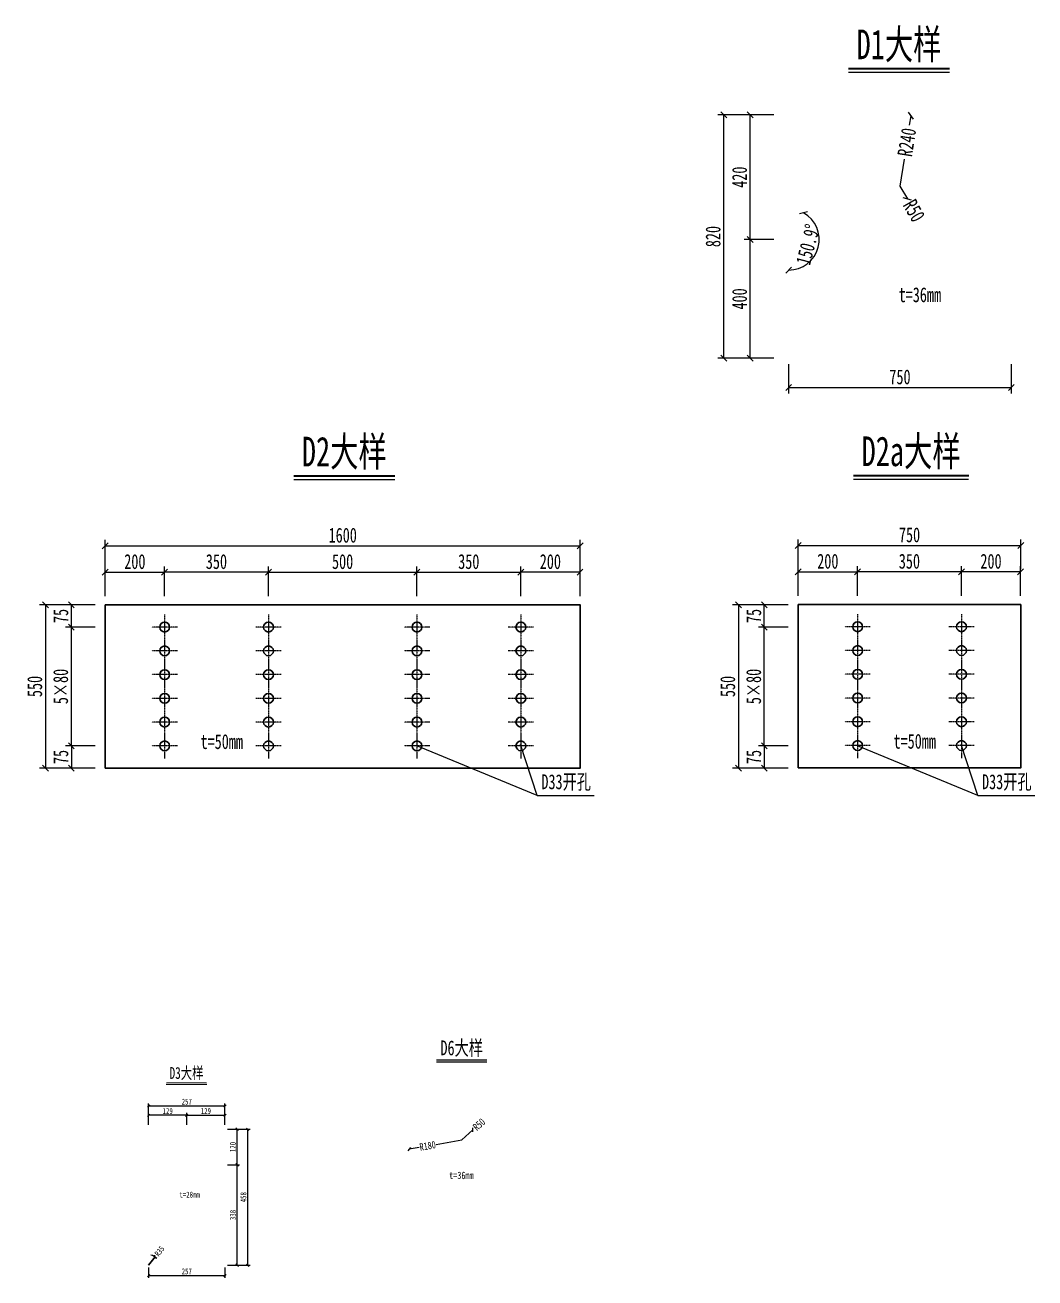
# Model space of a CAD drawing. Header units: millimetres. Extents: x -19886 to -4477, y -42737 to -16565.
# Drawn here: x -13149 to -9747, y -42737 to -38517 of the extents above; entities that cross this region are included whole.
import ezdxf
from ezdxf.enums import TextEntityAlignment as Align

# ---------------------------------------------------------------- set-up
doc = ezdxf.new("R2010")
doc.units = ezdxf.units.MM
doc.linetypes.add('CENTER2', pattern=[28.575, 19.05, -3.175, 3.175, -3.175])
doc.layers.get('Defpoints').update_dxf_attribs({"color": 8})
for name, color, linetype, lineweight in [('中心线', 2, 'CENTER2', 15), ('文字', 7, 'Continuous', 15), ('标注线及字体', 2, 'Continuous', 15), ('桥 构造粗实', 1, 'Continuous', 30), ('细实线', 4, 'Continuous', 15)]:
    doc.layers.add(name, color=color, linetype=linetype, lineweight=lineweight)
doc.styles.add('111', font='', dxfattribs={"width": 0.7})
doc.styles.add('BM_Dim', font='', dxfattribs={"width": 0.85})
doc.styles.get('111').set_extended_font_data('仿宋_GB2312')
doc.styles.get('BM_Dim').set_extended_font_data('仿宋_GB2312')
doc.dimstyles.new('200', dxfattribs={"dimscale": 0, "dimtxt": 2.5, "dimasz": 1, "dimexe": 1, "dimexo": 1, "dimgap": 0.6, "dimtad": 1, "dimdec": 0, "dimdsep": 46, "dimtxsty": '111', "dimblk": 'OBLIQUE', "dimcen": 0, "dimclrd": 4, "dimclre": 4, "dimclrt": 4, "dimadec": 1, "dimazin": 2, "dimtfac": 1, "dimtdec": 0, "dimtix": 1, "dimtmove": 2, "dimatfit": 3, "dimfxl": 4, "dimfxlon": 1, "dimtolj": 1, "dimlwd": -1, "dimlwe": -1, "dimarcsym": 0})

# ---------------------------------------------------------------- blocks, each defined once
blk = doc.blocks.new('_Oblique')
at = {"color": 0, "linetype": 'ByBlock', "lineweight": -2}
blk.add_line((-0.5, -0.5), (0.5, 0.5), dxfattribs=at)
blk = doc.blocks.new('*D171')
at = {"layer": 'Defpoints', "color": 0}
for p in [(-10577.1, -39639.6), (-9827.1, -39639.6), (-9827.1, -39738.4)]:
    blk.add_point(p, dxfattribs=at)
at = {"layer": '细实线', "color": 4}
for p, q in [((-10577.1, -39659.6), (-10577.1, -39758.4)), ((-9827.1, -39659.6), (-9827.1, -39758.4)), ((-10577.1, -39738.4), (-9827.1, -39738.4))]:
    blk.add_line(p, q, dxfattribs=at)
at = {"layer": '细实线', "color": 4, "xscale": 20, "yscale": 20, "zscale": 20, "rotation": 180}
blk.add_blockref('_Oblique', (-10577.1, -39738.4), dxfattribs=at)
at = {"layer": '细实线', "color": 4, "xscale": 20, "yscale": 20, "zscale": 20}
blk.add_blockref('_Oblique', (-9827.1, -39738.4), dxfattribs=at)
at = {"layer": '细实线', "color": 4, "insert": (-10202.1, -39702.6), "char_height": 50, "attachment_point": 5, "style": '111'}
blk.add_mtext('\\A1;750', dxfattribs=at)
blk = doc.blocks.new('*D172')
at = {"layer": 'Defpoints', "color": 0}
for p in [(-10706.5, -39239.6), (-10577.1, -39239.6), (-10577.1, -39639.6)]:
    blk.add_point(p, dxfattribs=at)
at = {"layer": '细实线', "color": 4}
for p, q in [((-10626.5, -39239.6), (-10726.5, -39239.6)), ((-10706.5, -39639.6), (-10706.5, -39239.6)), ((-10626.5, -39639.6), (-10726.5, -39639.6))]:
    blk.add_line(p, q, dxfattribs=at)
at = {"layer": '细实线', "color": 4, "xscale": 20, "yscale": 20, "zscale": 20}
for p, rotation in [((-10706.5, -39239.6), 90), ((-10706.5, -39639.6), 270)]:
    blk.add_blockref('_Oblique', p, dxfattribs=dict(at, rotation=rotation))
at = {"layer": '细实线', "color": 4, "insert": (-10742.3, -39439.6), "char_height": 50, "attachment_point": 5, "rotation": 90, "style": '111'}
blk.add_mtext('\\A1;400', dxfattribs=at)
blk = doc.blocks.new('*D173')
at = {"layer": 'Defpoints', "color": 0}
for p in [(-10706.5, -38819.6), (-10202.1, -38819.6), (-10577.1, -39239.6)]:
    blk.add_point(p, dxfattribs=at)
at = {"layer": '细实线', "color": 4}
for p, q in [((-10626.5, -38819.6), (-10726.5, -38819.6)), ((-10706.5, -39239.6), (-10706.5, -38819.6)), ((-10626.5, -39239.6), (-10726.5, -39239.6))]:
    blk.add_line(p, q, dxfattribs=at)
at = {"layer": '细实线', "color": 4, "xscale": 20, "yscale": 20, "zscale": 20}
for p, rotation in [((-10706.5, -38819.6), 90), ((-10706.5, -39239.6), 270)]:
    blk.add_blockref('_Oblique', p, dxfattribs=dict(at, rotation=rotation))
at = {"layer": '细实线', "color": 4, "insert": (-10742.3, -39029.6), "char_height": 50, "attachment_point": 5, "rotation": 90, "style": '111'}
blk.add_mtext('\\A1;420', dxfattribs=at)
blk = doc.blocks.new('*D174')
at = {"layer": 'Defpoints', "color": 0}
for p in [(-10795.7, -38819.6), (-10202.1, -38819.6), (-10577.1, -39639.6)]:
    blk.add_point(p, dxfattribs=at)
at = {"layer": '细实线', "color": 4}
for p, q in [((-10715.7, -38819.6), (-10815.7, -38819.6)), ((-10795.7, -39639.6), (-10795.7, -38819.6)), ((-10715.7, -39639.6), (-10815.7, -39639.6))]:
    blk.add_line(p, q, dxfattribs=at)
at = {"layer": '细实线', "color": 4, "xscale": 20, "yscale": 20, "zscale": 20}
for p, rotation in [((-10795.7, -38819.6), 90), ((-10795.7, -39639.6), 270)]:
    blk.add_blockref('_Oblique', p, dxfattribs=dict(at, rotation=rotation))
at = {"layer": '细实线', "color": 4, "insert": (-10831.5, -39229.6), "char_height": 50, "attachment_point": 5, "rotation": 90, "style": '111'}
blk.add_mtext('\\A1;820', dxfattribs=at)
blk = doc.blocks.new('*D175')
at = {"layer": 'Defpoints', "color": 0}
for p in [(-10202.1, -39059.6), (-10177.2, -39103)]:
    blk.add_point(p, dxfattribs=at)
at = {"layer": '细实线', "color": 4}
for p in [(-10202.1, -39059.6), (-10177.2, -39103)]:
    blk.add_line(p, (-10177.2, -39103), dxfattribs=at)
at = {"layer": '细实线', "color": 4, "xscale": 20, "yscale": 20, "zscale": 20, "rotation": 119.7830600671457}
blk.add_blockref('_Oblique', (-10177.2, -39103), dxfattribs=at)
at = {"layer": '细实线', "color": 4, "insert": (-10154.7, -39142.4), "char_height": 50, "attachment_point": 5, "rotation": 299.7831, "style": '111'}
blk.add_mtext('\\A1;R50', dxfattribs=at)
blk = doc.blocks.new('*D176')
at = {"layer": 'Defpoints', "color": 0}
for p in [(-10164.8, -38822.5), (-10202.1, -39059.6)]:
    blk.add_point(p, dxfattribs=at)
at = {"layer": '细实线', "color": 4}
for p, q in [((-10169.8, -38854.7), (-10164.8, -38822.5)), ((-10187.9, -38969.2), (-10202.1, -39059.6))]:
    blk.add_line(p, q, dxfattribs=at)
at = {"layer": '细实线', "color": 4, "xscale": 20, "yscale": 20, "zscale": 20, "rotation": 81.05439539074843}
blk.add_blockref('_Oblique', (-10164.8, -38822.5), dxfattribs=at)
at = {"layer": '细实线', "color": 4, "insert": (-10178.8, -38912), "char_height": 50, "attachment_point": 5, "rotation": 81.0544, "style": '111'}
blk.add_mtext('\\A1;R240', dxfattribs=at)
blk = doc.blocks.new('*D177')
at = {"layer": 'Defpoints', "color": 0}
for p in [(-10411.7, -38942.8), (-10577.1, -39239.6), (-10577.1, -39239.6), (-10474.2, -39241.7), (-10577.1, -39639.6)]:
    blk.add_point(p, dxfattribs=at)
at = {"layer": '细实线', "color": 4}
blk.add_arc((-10577.1, -39239.6), 102.9, 270, 60.879, dxfattribs=at)
at = {"layer": '细实线', "color": 4, "xscale": 20, "yscale": 20, "zscale": 20}
for p, rotation in [((-10527, -39149.7), 150.8790490651741), ((-10577.1, -39342.5), 180)]:
    blk.add_blockref('_Oblique', p, dxfattribs=dict(at, rotation=rotation))
at = {"layer": '细实线', "color": 4, "insert": (-10512.1, -39256.5), "char_height": 50, "attachment_point": 5, "rotation": 75.4395, "style": '111'}
blk.add_mtext('\\A1;150.9%%d', dxfattribs=at)
blk = doc.blocks.new('*D178')
at = {"layer": 'Defpoints', "color": 0}
for p in [(-12679.5, -40360.5), (-12879.1, -40470.1), (-12679.5, -40502.3)]:
    blk.add_point(p, dxfattribs=at)
at = {"layer": '细实线', "color": 4}
for p, q in [((-12879.1, -40440.5), (-12879.1, -40340.5)), ((-12679.5, -40440.5), (-12679.5, -40340.5)), ((-12879.1, -40360.5), (-12679.5, -40360.5))]:
    blk.add_line(p, q, dxfattribs=at)
at = {"layer": '细实线', "color": 4, "xscale": 20, "yscale": 20, "zscale": 20, "rotation": 180}
blk.add_blockref('_Oblique', (-12879.1, -40360.5), dxfattribs=at)
at = {"layer": '细实线', "color": 4, "xscale": 20, "yscale": 20, "zscale": 20}
blk.add_blockref('_Oblique', (-12679.5, -40360.5), dxfattribs=at)
at = {"layer": '细实线', "color": 4, "insert": (-12779.3, -40324.7), "char_height": 50, "attachment_point": 5, "style": '111'}
blk.add_mtext('\\A1;200', dxfattribs=at)
blk = doc.blocks.new('*D179')
at = {"layer": 'Defpoints', "color": 0}
for p in [(-12679.5, -40360.5), (-12679.5, -40502.3), (-12329.5, -40502.3)]:
    blk.add_point(p, dxfattribs=at)
at = {"layer": '细实线', "color": 4}
for p, q in [((-12679.5, -40440.5), (-12679.5, -40340.5)), ((-12329.5, -40440.5), (-12329.5, -40340.5)), ((-12329.5, -40360.5), (-12679.5, -40360.5))]:
    blk.add_line(p, q, dxfattribs=at)
at = {"layer": '细实线', "color": 4, "xscale": 20, "yscale": 20, "zscale": 20, "rotation": 180}
blk.add_blockref('_Oblique', (-12679.5, -40360.5), dxfattribs=at)
at = {"layer": '细实线', "color": 4, "xscale": 20, "yscale": 20, "zscale": 20}
blk.add_blockref('_Oblique', (-12329.5, -40360.5), dxfattribs=at)
at = {"layer": '细实线', "color": 4, "insert": (-12504.5, -40324.7), "char_height": 50, "attachment_point": 5, "style": '111'}
blk.add_mtext('\\A1;350', dxfattribs=at)
blk = doc.blocks.new('*D180')
at = {"layer": 'Defpoints', "color": 0}
for p in [(-11829.5, -40360.5), (-12329.5, -40502.3), (-11829.5, -40502.3)]:
    blk.add_point(p, dxfattribs=at)
at = {"layer": '细实线', "color": 4}
for p, q in [((-12329.5, -40440.5), (-12329.5, -40340.5)), ((-11829.5, -40440.5), (-11829.5, -40340.5)), ((-12329.5, -40360.5), (-11829.5, -40360.5))]:
    blk.add_line(p, q, dxfattribs=at)
at = {"layer": '细实线', "color": 4, "xscale": 20, "yscale": 20, "zscale": 20, "rotation": 180}
blk.add_blockref('_Oblique', (-12329.5, -40360.5), dxfattribs=at)
at = {"layer": '细实线', "color": 4, "xscale": 20, "yscale": 20, "zscale": 20}
blk.add_blockref('_Oblique', (-11829.5, -40360.5), dxfattribs=at)
at = {"layer": '细实线', "color": 4, "insert": (-12079.5, -40324.7), "char_height": 50, "attachment_point": 5, "style": '111'}
blk.add_mtext('\\A1;500', dxfattribs=at)
blk = doc.blocks.new('*D181')
at = {"layer": 'Defpoints', "color": 0}
for p in [(-11279.1, -40271.5), (-12879.1, -40470.1), (-11279.1, -40470.1)]:
    blk.add_point(p, dxfattribs=at)
at = {"layer": '细实线', "color": 4}
for p, q in [((-12879.1, -40351.5), (-12879.1, -40251.5)), ((-11279.1, -40351.5), (-11279.1, -40251.5)), ((-12879.1, -40271.5), (-11279.1, -40271.5))]:
    blk.add_line(p, q, dxfattribs=at)
at = {"layer": '细实线', "color": 4, "xscale": 20, "yscale": 20, "zscale": 20, "rotation": 180}
blk.add_blockref('_Oblique', (-12879.1, -40271.5), dxfattribs=at)
at = {"layer": '细实线', "color": 4, "xscale": 20, "yscale": 20, "zscale": 20}
blk.add_blockref('_Oblique', (-11279.1, -40271.5), dxfattribs=at)
at = {"layer": '细实线', "color": 4, "insert": (-12079.1, -40235.8), "char_height": 50, "attachment_point": 5, "style": '111'}
blk.add_mtext('\\A1;1600', dxfattribs=at)
blk = doc.blocks.new('*D182')
at = {"layer": 'Defpoints', "color": 0}
for p in [(-12993.2, -40470.1), (-12772, -40470.1), (-12722, -40545.1)]:
    blk.add_point(p, dxfattribs=at)
at = {"layer": '细实线', "color": 4}
for p, q in [((-12913.2, -40470.1), (-13013.2, -40470.1)), ((-12993.2, -40545.1), (-12993.2, -40470.1)), ((-12913.2, -40545.1), (-13013.2, -40545.1))]:
    blk.add_line(p, q, dxfattribs=at)
at = {"layer": '细实线', "color": 4, "xscale": 20, "yscale": 20, "zscale": 20}
for p, rotation in [((-12993.2, -40470.1), 90), ((-12993.2, -40545.1), 270)]:
    blk.add_blockref('_Oblique', p, dxfattribs=dict(at, rotation=rotation))
at = {"layer": '细实线', "color": 4, "insert": (-13028.4, -40507.6), "char_height": 50, "attachment_point": 5, "rotation": 90, "style": '111'}
blk.add_mtext('\\A1;75', dxfattribs=at)
blk = doc.blocks.new('*D183')
at = {"layer": 'Defpoints', "color": 0}
for p in [(-12722, -40945.1), (-12993.2, -41020.1), (-12772, -41020.1)]:
    blk.add_point(p, dxfattribs=at)
at = {"layer": '细实线', "color": 4}
for p, q in [((-12913.2, -40945.1), (-13013.2, -40945.1)), ((-12993.2, -40945.1), (-12993.2, -41020.1)), ((-12913.2, -41020.1), (-13013.2, -41020.1))]:
    blk.add_line(p, q, dxfattribs=at)
at = {"layer": '细实线', "color": 4, "xscale": 20, "yscale": 20, "zscale": 20}
for p, rotation in [((-12993.2, -40945.1), 90), ((-12993.2, -41020.1), 270)]:
    blk.add_blockref('_Oblique', p, dxfattribs=dict(at, rotation=rotation))
at = {"layer": '细实线', "color": 4, "insert": (-13028.4, -40982.6), "char_height": 50, "attachment_point": 5, "rotation": 90, "style": '111'}
blk.add_mtext('\\A1;75', dxfattribs=at)
blk = doc.blocks.new('*D184')
at = {"layer": 'Defpoints', "color": 0}
for p in [(-12993.2, -40545.1), (-12772, -40545.1), (-12772, -40945.1)]:
    blk.add_point(p, dxfattribs=at)
at = {"layer": '细实线', "color": 4}
for p, q in [((-12913.2, -40545.1), (-13013.2, -40545.1)), ((-12993.2, -40945.1), (-12993.2, -40545.1)), ((-12913.2, -40945.1), (-13013.2, -40945.1))]:
    blk.add_line(p, q, dxfattribs=at)
at = {"layer": '细实线', "color": 4, "xscale": 20, "yscale": 20, "zscale": 20}
for p, rotation in [((-12993.2, -40545.1), 90), ((-12993.2, -40945.1), 270)]:
    blk.add_blockref('_Oblique', p, dxfattribs=dict(at, rotation=rotation))
at = {"layer": '细实线', "color": 4, "insert": (-13029, -40745.1), "char_height": 50, "attachment_point": 5, "rotation": 90, "style": '111'}
blk.add_mtext('\\A1;5×80', dxfattribs=at)
blk = doc.blocks.new('*D185')
at = {"layer": 'Defpoints', "color": 0}
for p in [(-12879.1, -40470.1), (-13080.5, -41020.1), (-12879.1, -41020.1)]:
    blk.add_point(p, dxfattribs=at)
at = {"layer": '细实线', "color": 4}
for p, q in [((-13000.5, -40470.1), (-13100.5, -40470.1)), ((-13080.5, -40470.1), (-13080.5, -41020.1)), ((-13000.5, -41020.1), (-13100.5, -41020.1))]:
    blk.add_line(p, q, dxfattribs=at)
at = {"layer": '细实线', "color": 4, "xscale": 20, "yscale": 20, "zscale": 20}
for p, rotation in [((-13080.5, -40470.1), 90), ((-13080.5, -41020.1), 270)]:
    blk.add_blockref('_Oblique', p, dxfattribs=dict(at, rotation=rotation))
at = {"layer": '细实线', "color": 4, "insert": (-13116.3, -40745.1), "char_height": 50, "attachment_point": 5, "rotation": 90, "style": '111'}
blk.add_mtext('\\A1;550', dxfattribs=at)
blk = doc.blocks.new('*D186')
at = {"layer": 'Defpoints', "color": 0}
for p in [(-11479.5, -40360.5), (-11279.8, -40470.1), (-11479.5, -40502.3)]:
    blk.add_point(p, dxfattribs=at)
at = {"layer": '细实线', "color": 4}
for p, q in [((-11479.5, -40440.5), (-11479.5, -40340.5)), ((-11279.8, -40440.5), (-11279.8, -40340.5)), ((-11279.8, -40360.5), (-11479.5, -40360.5))]:
    blk.add_line(p, q, dxfattribs=at)
at = {"layer": '细实线', "color": 4, "xscale": 20, "yscale": 20, "zscale": 20, "rotation": 180}
blk.add_blockref('_Oblique', (-11479.5, -40360.5), dxfattribs=at)
at = {"layer": '细实线', "color": 4, "xscale": 20, "yscale": 20, "zscale": 20}
blk.add_blockref('_Oblique', (-11279.8, -40360.5), dxfattribs=at)
at = {"layer": '细实线', "color": 4, "insert": (-11379.7, -40324.7), "char_height": 50, "attachment_point": 5, "style": '111'}
blk.add_mtext('\\A1;200', dxfattribs=at)
blk = doc.blocks.new('*D187')
at = {"layer": 'Defpoints', "color": 0}
for p in [(-11479.5, -40360.5), (-11829.5, -40502.3), (-11479.5, -40502.3)]:
    blk.add_point(p, dxfattribs=at)
at = {"layer": '细实线', "color": 4}
for p, q in [((-11829.5, -40440.5), (-11829.5, -40340.5)), ((-11479.5, -40440.5), (-11479.5, -40340.5)), ((-11829.5, -40360.5), (-11479.5, -40360.5))]:
    blk.add_line(p, q, dxfattribs=at)
at = {"layer": '细实线', "color": 4, "xscale": 20, "yscale": 20, "zscale": 20, "rotation": 180}
blk.add_blockref('_Oblique', (-11829.5, -40360.5), dxfattribs=at)
at = {"layer": '细实线', "color": 4, "xscale": 20, "yscale": 20, "zscale": 20}
blk.add_blockref('_Oblique', (-11479.5, -40360.5), dxfattribs=at)
at = {"layer": '细实线', "color": 4, "insert": (-11654.5, -40324.7), "char_height": 50, "attachment_point": 5, "style": '111'}
blk.add_mtext('\\A1;350', dxfattribs=at)
blk = doc.blocks.new('*D188')
at = {"layer": 'Defpoints', "color": 0}
for p in [(-10345.3, -40359.3), (-10544.9, -40469), (-10345.3, -40501.1)]:
    blk.add_point(p, dxfattribs=at)
at = {"layer": '细实线', "color": 4}
for p, q in [((-10544.9, -40439.3), (-10544.9, -40339.3)), ((-10345.3, -40439.3), (-10345.3, -40339.3)), ((-10544.9, -40359.3), (-10345.3, -40359.3))]:
    blk.add_line(p, q, dxfattribs=at)
at = {"layer": '细实线', "color": 4, "xscale": 20, "yscale": 20, "zscale": 20, "rotation": 180}
blk.add_blockref('_Oblique', (-10544.9, -40359.3), dxfattribs=at)
at = {"layer": '细实线', "color": 4, "xscale": 20, "yscale": 20, "zscale": 20}
blk.add_blockref('_Oblique', (-10345.3, -40359.3), dxfattribs=at)
at = {"layer": '细实线', "color": 4, "insert": (-10445.1, -40323.6), "char_height": 50, "attachment_point": 5, "style": '111'}
blk.add_mtext('\\A1;200', dxfattribs=at)
blk = doc.blocks.new('*D189')
at = {"layer": 'Defpoints', "color": 0}
for p in [(-10345.3, -40359.3), (-10345.3, -40501.1), (-9995.3, -40501.1)]:
    blk.add_point(p, dxfattribs=at)
at = {"layer": '细实线', "color": 4}
for p, q in [((-10345.3, -40439.3), (-10345.3, -40339.3)), ((-9995.3, -40439.3), (-9995.3, -40339.3)), ((-9995.3, -40359.3), (-10345.3, -40359.3))]:
    blk.add_line(p, q, dxfattribs=at)
at = {"layer": '细实线', "color": 4, "xscale": 20, "yscale": 20, "zscale": 20, "rotation": 180}
blk.add_blockref('_Oblique', (-10345.3, -40359.3), dxfattribs=at)
at = {"layer": '细实线', "color": 4, "xscale": 20, "yscale": 20, "zscale": 20}
blk.add_blockref('_Oblique', (-9995.3, -40359.3), dxfattribs=at)
at = {"layer": '细实线', "color": 4, "insert": (-10170.3, -40323.6), "char_height": 50, "attachment_point": 5, "style": '111'}
blk.add_mtext('\\A1;350', dxfattribs=at)
blk = doc.blocks.new('*D190')
at = {"layer": 'Defpoints', "color": 0}
for p in [(-9794.9, -40270.4), (-10544.9, -40469), (-9794.9, -40469)]:
    blk.add_point(p, dxfattribs=at)
at = {"layer": '细实线', "color": 4}
for p, q in [((-10544.9, -40350.4), (-10544.9, -40250.4)), ((-9794.9, -40350.4), (-9794.9, -40250.4)), ((-10544.9, -40270.4), (-9794.9, -40270.4))]:
    blk.add_line(p, q, dxfattribs=at)
at = {"layer": '细实线', "color": 4, "xscale": 20, "yscale": 20, "zscale": 20, "rotation": 180}
blk.add_blockref('_Oblique', (-10544.9, -40270.4), dxfattribs=at)
at = {"layer": '细实线', "color": 4, "xscale": 20, "yscale": 20, "zscale": 20}
blk.add_blockref('_Oblique', (-9794.9, -40270.4), dxfattribs=at)
at = {"layer": '细实线', "color": 4, "insert": (-10169.9, -40234.6), "char_height": 50, "attachment_point": 5, "style": '111'}
blk.add_mtext('\\A1;750', dxfattribs=at)
blk = doc.blocks.new('*D191')
at = {"layer": 'Defpoints', "color": 0}
for p in [(-9995.3, -40359.3), (-9795.7, -40469), (-9995.3, -40501.1)]:
    blk.add_point(p, dxfattribs=at)
at = {"layer": '细实线', "color": 4}
for p, q in [((-9995.3, -40439.3), (-9995.3, -40339.3)), ((-9795.7, -40439.3), (-9795.7, -40339.3)), ((-9795.7, -40359.3), (-9995.3, -40359.3))]:
    blk.add_line(p, q, dxfattribs=at)
at = {"layer": '细实线', "color": 4, "xscale": 20, "yscale": 20, "zscale": 20, "rotation": 180}
blk.add_blockref('_Oblique', (-9995.3, -40359.3), dxfattribs=at)
at = {"layer": '细实线', "color": 4, "xscale": 20, "yscale": 20, "zscale": 20}
blk.add_blockref('_Oblique', (-9795.7, -40359.3), dxfattribs=at)
at = {"layer": '细实线', "color": 4, "insert": (-9895.5, -40323.6), "char_height": 50, "attachment_point": 5, "style": '111'}
blk.add_mtext('\\A1;200', dxfattribs=at)
blk = doc.blocks.new('*D192')
at = {"layer": 'Defpoints', "color": 0}
for p in [(-10659, -40470.1), (-10437.8, -40470.1), (-10387.8, -40545.1)]:
    blk.add_point(p, dxfattribs=at)
at = {"layer": '细实线', "color": 4}
for p, q in [((-10579, -40470.1), (-10679, -40470.1)), ((-10659, -40545.1), (-10659, -40470.1)), ((-10579, -40545.1), (-10679, -40545.1))]:
    blk.add_line(p, q, dxfattribs=at)
at = {"layer": '细实线', "color": 4, "xscale": 20, "yscale": 20, "zscale": 20}
for p, rotation in [((-10659, -40470.1), 90), ((-10659, -40545.1), 270)]:
    blk.add_blockref('_Oblique', p, dxfattribs=dict(at, rotation=rotation))
at = {"layer": '细实线', "color": 4, "insert": (-10694.3, -40507.6), "char_height": 50, "attachment_point": 5, "rotation": 90, "style": '111'}
blk.add_mtext('\\A1;75', dxfattribs=at)
blk = doc.blocks.new('*D193')
at = {"layer": 'Defpoints', "color": 0}
for p in [(-10387.8, -40945.1), (-10659, -41020.1), (-10437.8, -41020.1)]:
    blk.add_point(p, dxfattribs=at)
at = {"layer": '细实线', "color": 4}
for p, q in [((-10579, -40945.1), (-10679, -40945.1)), ((-10659, -40945.1), (-10659, -41020.1)), ((-10579, -41020.1), (-10679, -41020.1))]:
    blk.add_line(p, q, dxfattribs=at)
at = {"layer": '细实线', "color": 4, "xscale": 20, "yscale": 20, "zscale": 20}
for p, rotation in [((-10659, -40945.1), 90), ((-10659, -41020.1), 270)]:
    blk.add_blockref('_Oblique', p, dxfattribs=dict(at, rotation=rotation))
at = {"layer": '细实线', "color": 4, "insert": (-10694.3, -40982.6), "char_height": 50, "attachment_point": 5, "rotation": 90, "style": '111'}
blk.add_mtext('\\A1;75', dxfattribs=at)
blk = doc.blocks.new('*D194')
at = {"layer": 'Defpoints', "color": 0}
for p in [(-10659, -40545.1), (-10437.8, -40545.1), (-10437.8, -40945.1)]:
    blk.add_point(p, dxfattribs=at)
at = {"layer": '细实线', "color": 4}
for p, q in [((-10579, -40545.1), (-10679, -40545.1)), ((-10659, -40945.1), (-10659, -40545.1)), ((-10579, -40945.1), (-10679, -40945.1))]:
    blk.add_line(p, q, dxfattribs=at)
at = {"layer": '细实线', "color": 4, "xscale": 20, "yscale": 20, "zscale": 20}
for p, rotation in [((-10659, -40545.1), 90), ((-10659, -40945.1), 270)]:
    blk.add_blockref('_Oblique', p, dxfattribs=dict(at, rotation=rotation))
at = {"layer": '细实线', "color": 4, "insert": (-10694.8, -40745.1), "char_height": 50, "attachment_point": 5, "rotation": 90, "style": '111'}
blk.add_mtext('\\A1;5×80', dxfattribs=at)
blk = doc.blocks.new('*D195')
at = {"layer": 'Defpoints', "color": 0}
for p in [(-10544.9, -40470.1), (-10746.3, -41020.1), (-10544.9, -41020.1)]:
    blk.add_point(p, dxfattribs=at)
at = {"layer": '细实线', "color": 4}
for p, q in [((-10666.3, -40470.1), (-10766.3, -40470.1)), ((-10746.3, -40470.1), (-10746.3, -41020.1)), ((-10666.3, -41020.1), (-10766.3, -41020.1))]:
    blk.add_line(p, q, dxfattribs=at)
at = {"layer": '细实线', "color": 4, "xscale": 20, "yscale": 20, "zscale": 20}
for p, rotation in [((-10746.3, -40470.1), 90), ((-10746.3, -41020.1), 270)]:
    blk.add_blockref('_Oblique', p, dxfattribs=dict(at, rotation=rotation))
at = {"layer": '细实线', "color": 4, "insert": (-10782.1, -40745.1), "char_height": 50, "attachment_point": 5, "rotation": 90, "style": '111'}
blk.add_mtext('\\A1;550', dxfattribs=at)
blk = doc.blocks.new('*D196')
at = {"layer": 'Defpoints', "color": 0}
for p in [(-12475.9, -42356.3), (-12434.7, -42356.3), (-12475.9, -42694.3)]:
    blk.add_point(p, dxfattribs=at)
at = {"layer": '细实线', "color": 4}
for p, q in [((-12466.7, -42356.3), (-12426.7, -42356.3)), ((-12434.7, -42694.3), (-12434.7, -42356.3)), ((-12466.7, -42694.3), (-12426.7, -42694.3))]:
    blk.add_line(p, q, dxfattribs=at)
at = {"layer": '细实线', "color": 4, "xscale": 8, "yscale": 8, "zscale": 8}
for p, rotation in [((-12434.7, -42356.3), 90), ((-12434.7, -42694.3), 270)]:
    blk.add_blockref('_Oblique', p, dxfattribs=dict(at, rotation=rotation))
at = {"layer": '细实线', "color": 4, "insert": (-12449, -42525.3), "char_height": 20, "attachment_point": 5, "rotation": 90, "style": '111'}
blk.add_mtext('\\A1;338', dxfattribs=at)
blk = doc.blocks.new('*D197')
at = {"layer": 'Defpoints', "color": 0}
for p in [(-12604.4, -42236.3), (-12434.7, -42236.3), (-12475.9, -42356.3)]:
    blk.add_point(p, dxfattribs=at)
at = {"layer": '细实线', "color": 4}
for p, q in [((-12466.7, -42236.3), (-12426.7, -42236.3)), ((-12434.7, -42356.3), (-12434.7, -42236.3)), ((-12466.7, -42356.3), (-12426.7, -42356.3))]:
    blk.add_line(p, q, dxfattribs=at)
at = {"layer": '细实线', "color": 4, "xscale": 8, "yscale": 8, "zscale": 8}
for p, rotation in [((-12434.7, -42236.3), 90), ((-12434.7, -42356.3), 270)]:
    blk.add_blockref('_Oblique', p, dxfattribs=dict(at, rotation=rotation))
at = {"layer": '细实线', "color": 4, "insert": (-12449, -42296.3), "char_height": 20, "attachment_point": 5, "rotation": 90, "style": '111'}
blk.add_mtext('\\A1;120', dxfattribs=at)
blk = doc.blocks.new('*D198')
at = {"layer": 'Defpoints', "color": 0}
for p in [(-12732.9, -42189.5), (-12732.9, -42236.3), (-12604.4, -42236.3)]:
    blk.add_point(p, dxfattribs=at)
at = {"layer": '细实线', "color": 4}
for p, q in [((-12732.9, -42221.5), (-12732.9, -42181.5)), ((-12604.4, -42189.5), (-12732.9, -42189.5)), ((-12604.4, -42221.5), (-12604.4, -42181.5))]:
    blk.add_line(p, q, dxfattribs=at)
at = {"layer": '细实线', "color": 4, "xscale": 8, "yscale": 8, "zscale": 8, "rotation": 180}
blk.add_blockref('_Oblique', (-12732.9, -42189.5), dxfattribs=at)
at = {"layer": '细实线', "color": 4, "xscale": 8, "yscale": 8, "zscale": 8}
blk.add_blockref('_Oblique', (-12604.4, -42189.5), dxfattribs=at)
at = {"layer": '细实线', "color": 4, "insert": (-12668.6, -42175.1), "char_height": 20, "attachment_point": 5, "style": '111'}
blk.add_mtext('\\A1;129', dxfattribs=at)
blk = doc.blocks.new('*D199')
at = {"layer": 'Defpoints', "color": 0}
for p in [(-12475.9, -42189.5), (-12604.4, -42236.3), (-12475.9, -42356.3)]:
    blk.add_point(p, dxfattribs=at)
at = {"layer": '细实线', "color": 4}
for p, q in [((-12604.4, -42221.5), (-12604.4, -42181.5)), ((-12604.4, -42189.5), (-12475.9, -42189.5)), ((-12475.9, -42221.5), (-12475.9, -42181.5))]:
    blk.add_line(p, q, dxfattribs=at)
at = {"layer": '细实线', "color": 4, "xscale": 8, "yscale": 8, "zscale": 8, "rotation": 180}
blk.add_blockref('_Oblique', (-12604.4, -42189.5), dxfattribs=at)
at = {"layer": '细实线', "color": 4, "xscale": 8, "yscale": 8, "zscale": 8}
blk.add_blockref('_Oblique', (-12475.9, -42189.5), dxfattribs=at)
at = {"layer": '细实线', "color": 4, "insert": (-12540.1, -42175.1), "char_height": 20, "attachment_point": 5, "style": '111'}
blk.add_mtext('\\A1;129', dxfattribs=at)
blk = doc.blocks.new('*D200')
at = {"layer": 'Defpoints', "color": 0}
for p in [(-12475.9, -42157.8), (-12732.9, -42201.5), (-12475.9, -42356.3)]:
    blk.add_point(p, dxfattribs=at)
at = {"layer": '细实线', "color": 4}
for p, q in [((-12732.9, -42189.8), (-12732.9, -42149.8)), ((-12732.9, -42157.8), (-12475.9, -42157.8)), ((-12475.9, -42189.8), (-12475.9, -42149.8))]:
    blk.add_line(p, q, dxfattribs=at)
at = {"layer": '细实线', "color": 4, "xscale": 8, "yscale": 8, "zscale": 8, "rotation": 180}
blk.add_blockref('_Oblique', (-12732.9, -42157.8), dxfattribs=at)
at = {"layer": '细实线', "color": 4, "xscale": 8, "yscale": 8, "zscale": 8}
blk.add_blockref('_Oblique', (-12475.9, -42157.8), dxfattribs=at)
at = {"layer": '细实线', "color": 4, "insert": (-12604.4, -42143.7), "char_height": 20, "attachment_point": 5, "style": '111'}
blk.add_mtext('\\A1;257', dxfattribs=at)
blk = doc.blocks.new('*D201')
at = {"layer": 'Defpoints', "color": 0}
for p in [(-12446.7, -42236.3), (-12399.3, -42236.3), (-12475.9, -42694.3)]:
    blk.add_point(p, dxfattribs=at)
at = {"layer": '细实线', "color": 4}
for p, q in [((-12431.3, -42236.3), (-12391.3, -42236.3)), ((-12399.3, -42694.3), (-12399.3, -42236.3)), ((-12431.3, -42694.3), (-12391.3, -42694.3))]:
    blk.add_line(p, q, dxfattribs=at)
at = {"layer": '细实线', "color": 4, "xscale": 8, "yscale": 8, "zscale": 8}
for p, rotation in [((-12399.3, -42236.3), 90), ((-12399.3, -42694.3), 270)]:
    blk.add_blockref('_Oblique', p, dxfattribs=dict(at, rotation=rotation))
at = {"layer": '细实线', "color": 4, "insert": (-12413.6, -42465.3), "char_height": 20, "attachment_point": 5, "rotation": 90, "style": '111'}
blk.add_mtext('\\A1;458', dxfattribs=at)
blk = doc.blocks.new('*D202')
at = {"layer": 'Defpoints', "color": 0}
for p in [(-12732.9, -42694.3), (-12711.4, -42666.7)]:
    blk.add_point(p, dxfattribs=at)
at = {"layer": '细实线', "color": 4}
for p, q in [((-12711.4, -42666.7), (-12732.9, -42694.3)), ((-12732.9, -42694.3), (-12711.4, -42666.7))]:
    blk.add_line(p, q, dxfattribs=at)
blk.add_arc((-12732.9, -42694.3), 35, 39.1029, 76.8751, dxfattribs=at)
at = {"layer": '细实线', "color": 4, "xscale": 8, "yscale": 8, "zscale": 8, "rotation": 52.22774908069048}
blk.add_blockref('_Oblique', (-12711.4, -42666.7), dxfattribs=at)
at = {"layer": '细实线', "color": 4, "insert": (-12696.2, -42647.1), "char_height": 20, "attachment_point": 5, "rotation": 52.2277, "style": '111'}
blk.add_mtext('\\A1;R35', dxfattribs=at)
blk = doc.blocks.new('*D203')
at = {"layer": 'Defpoints', "color": 0}
for p in [(-12732.9, -42694.3), (-12475.9, -42694.3), (-12475.9, -42729.4)]:
    blk.add_point(p, dxfattribs=at)
at = {"layer": '细实线', "color": 4}
for p, q in [((-12732.9, -42702.3), (-12732.9, -42737.4)), ((-12475.9, -42702.3), (-12475.9, -42737.4)), ((-12732.9, -42729.4), (-12475.9, -42729.4))]:
    blk.add_line(p, q, dxfattribs=at)
at = {"layer": '细实线', "color": 4, "xscale": 8, "yscale": 8, "zscale": 8, "rotation": 180}
blk.add_blockref('_Oblique', (-12732.9, -42729.4), dxfattribs=at)
at = {"layer": '细实线', "color": 4, "xscale": 8, "yscale": 8, "zscale": 8}
blk.add_blockref('_Oblique', (-12475.9, -42729.4), dxfattribs=at)
at = {"layer": '细实线', "color": 4, "insert": (-12604.4, -42715.3), "char_height": 20, "attachment_point": 5, "style": '111'}
blk.add_mtext('\\A1;257', dxfattribs=at)
blk = doc.blocks.new('*D204')
at = {"layer": 'Defpoints', "color": 0}
for p in [(-11640.8, -42238.7), (-11678.1, -42272)]:
    blk.add_point(p, dxfattribs=at)
at = {"layer": '细实线', "color": 4}
for p, q in [((-11640.8, -42238.7), (-11678.1, -42272)), ((-11678.1, -42272), (-11640.8, -42238.7))]:
    blk.add_line(p, q, dxfattribs=at)
at = {"layer": '细实线', "color": 4, "xscale": 10, "yscale": 10, "zscale": 10, "rotation": 41.71227682914554}
blk.add_blockref('_Oblique', (-11640.8, -42238.7), dxfattribs=at)
at = {"layer": '细实线', "color": 4, "insert": (-11619.9, -42220.1), "char_height": 25, "attachment_point": 5, "rotation": 41.7123, "style": '111'}
blk.add_mtext('\\A1;R50', dxfattribs=at)
blk = doc.blocks.new('*D205')
at = {"layer": 'Defpoints', "color": 0}
for p in [(-11678.1, -42272), (-11855.3, -42303.6)]:
    blk.add_point(p, dxfattribs=at)
at = {"layer": '细实线', "color": 4}
for p, q in [((-11764.4, -42287.4), (-11678.1, -42272)), ((-11821.5, -42297.6), (-11855.3, -42303.6))]:
    blk.add_line(p, q, dxfattribs=at)
at = {"layer": '细实线', "color": 4, "xscale": 10, "yscale": 10, "zscale": 10, "rotation": 190.131894465787}
blk.add_blockref('_Oblique', (-11855.3, -42303.6), dxfattribs=at)
at = {"layer": '细实线', "color": 4, "insert": (-11792.9, -42292.5), "char_height": 25, "attachment_point": 5, "rotation": 10.1319, "style": '111'}
blk.add_mtext('\\A1;R180', dxfattribs=at)

msp = doc.modelspace()

# ---------------------------------------------------------------- linework, layer by layer
at = {"color": 4}
for p, q in [((-10375.6, -38676.3), (-10035, -38676.3)), ((-12244, -40048), (-11903.4, -40048)), ((-10358.7, -40046.9), (-9971.3, -40046.9)), ((-11763.5, -42009.3), (-11593.2, -42009.3)), ((-12673.5, -42084.4), (-12537.3, -42084.4))]:
    msp.add_line(p, q, dxfattribs=at)
at = {"color": 6}
for points, const_width in [([(-10375.6, -38664.3), (-10035, -38664.3)], 7.2), ([(-12244, -40036), (-11903.4, -40036)], 7.2), ([(-10359.1, -40034.9), (-9970, -40034.9)], 7.2), ([(-11763.5, -42003.3), (-11593.2, -42003.3)], 3.6), ([(-12673.5, -42079.6), (-12537.3, -42079.6)], 2.88)]:
    msp.add_lwpolyline(points, dxfattribs=dict(at, const_width=const_width))
at = {"layer": '中心线', "ltscale": 0.2}
for p, q in [((-12679.5, -40502.3), (-12679.5, -40988)), ((-12329.5, -40502.3), (-12329.5, -40988)), ((-11829.5, -40502.3), (-11829.5, -40988)), ((-11479.5, -40502.3), (-11479.5, -40988)), ((-10345.3, -40501.1), (-10345.3, -40986.9)), ((-9995.3, -40501.1), (-9995.3, -40986.9)), ((-12636.2, -40545.1), (-12722, -40545.1)), ((-12286.2, -40545.1), (-12372, -40545.1)), ((-11786.2, -40545.1), (-11872, -40545.1)), ((-11436.2, -40545.1), (-11522, -40545.1)), ((-10302, -40544), (-10387.8, -40544)), ((-9952, -40544), (-10037.8, -40544)), ((-12636.2, -40625.1), (-12722, -40625.1)), ((-12286.2, -40625.1), (-12372, -40625.1)), ((-11786.2, -40625.1), (-11872, -40625.1)), ((-11436.2, -40625.1), (-11522, -40625.1)), ((-10302, -40624), (-10387.8, -40624)), ((-9952, -40624), (-10037.8, -40624)), ((-12636.2, -40705.1), (-12722, -40705.1)), ((-12286.2, -40705.1), (-12372, -40705.1)), ((-11786.2, -40705.1), (-11872, -40705.1)), ((-11436.2, -40705.1), (-11522, -40705.1)), ((-10302, -40704), (-10387.8, -40704)), ((-9952, -40704), (-10037.8, -40704)), ((-12636.2, -40785.1), (-12722, -40785.1)), ((-12286.2, -40785.1), (-12372, -40785.1)), ((-11786.2, -40785.1), (-11872, -40785.1)), ((-11436.2, -40785.1), (-11522, -40785.1)), ((-10302, -40784), (-10387.8, -40784)), ((-9952, -40784), (-10037.8, -40784)), ((-12636.2, -40865.1), (-12722, -40865.1)), ((-12286.2, -40865.1), (-12372, -40865.1)), ((-11786.2, -40865.1), (-11872, -40865.1)), ((-11436.2, -40865.1), (-11522, -40865.1)), ((-10302, -40864), (-10387.8, -40864)), ((-9952, -40864), (-10037.8, -40864)), ((-12636.2, -40945.1), (-12722, -40945.1)), ((-12286.2, -40945.1), (-12372, -40945.1)), ((-11786.2, -40945.1), (-11872, -40945.1)), ((-11436.2, -40945.1), (-11522, -40945.1)), ((-10302, -40944), (-10387.8, -40944)), ((-9952, -40944), (-10037.8, -40944))]:
    msp.add_line(p, q, dxfattribs=at)
at = {"layer": '桥 构造粗实'}
for points in [[(-12879.1, -40470.1), (-11279.1, -40470.1), (-11279.1, -41020.1), (-12879.1, -41020.1)], [(-9794.9, -40469), (-10544.9, -40469), (-10544.9, -41019), (-9794.9, -41019)]]:
    msp.add_lwpolyline(points, close=True, dxfattribs=at)
for centre in [(-12679.1, -40545.1), (-12329.1, -40545.1), (-11829.1, -40545.1), (-11479.1, -40545.1), (-10344.9, -40544), (-9994.9, -40544), (-12679.1, -40625.1), (-12329.1, -40625.1), (-11829.1, -40625.1), (-11479.1, -40625.1), (-10344.9, -40624), (-9994.9, -40624), (-12679.1, -40705.1), (-12329.1, -40705.1), (-11829.1, -40705.1), (-11479.1, -40705.1), (-10344.9, -40704), (-9994.9, -40704), (-12679.1, -40785.1), (-12329.1, -40785.1), (-11829.1, -40785.1), (-11479.1, -40785.1), (-10344.9, -40784), (-9994.9, -40784), (-12679.1, -40865.1), (-12329.1, -40865.1), (-11829.1, -40865.1), (-11479.1, -40865.1), (-10344.9, -40864), (-9994.9, -40864), (-12679.1, -40945.1), (-12329.1, -40945.1), (-11829.1, -40945.1), (-11479.1, -40945.1), (-10344.9, -40944), (-9994.9, -40944)]:
    msp.add_circle(centre, 16.5, dxfattribs=at)
at = {"layer": '细实线'}
for p, q in [((-11423.7, -41112.3), (-11829.5, -40945.1)), ((-11423.7, -41112.3), (-11480.7, -40940.3)), ((-9939.5, -41112.3), (-10345.3, -40945.1)), ((-9939.5, -41112.3), (-9996.5, -40940.3)), ((-11423.7, -41112.3), (-11231.7, -41112.3)), ((-9939.5, -41112.3), (-9747.5, -41112.3))]:
    msp.add_line(p, q, dxfattribs=at)

# ---------------------------------------------------------------- texts
at = {"layer": '文字', "style": 'BM_Dim', "width": 0.7}
for s, height, p in [('t=36mm', 50, (-10135.2, -39465.5)), ('t=50mm', 50, (-12486.6, -40970.7)), ('t=50mm', 50, (-10152.4, -40969.6)), ('D33开孔', 50, (-11326.5, -41106)), ('D33开孔', 50, (-9842.3, -41106)), ('t=36mm', 25, (-11679.4, -42411.8)), ('t=28mm', 20, (-12594.8, -42472.8))]:
    msp.add_text(s, height=height, dxfattribs=at).set_placement(p, align=Align.BOTTOM_CENTER)
at = {"layer": '标注线及字体', "color": 0, "style": '111', "width": 0.7}
for s, height, p in [('D1大样', 100, (-10205.3, -38580.1)), ('D2大样', 100, (-12073.7, -39951.8)), ('D2a大样', 100, (-10164.5, -39950.7)), ('D6大样', 50, (-11678.4, -41961.2)), ('D3大样', 40, (-12605.4, -42046))]:
    msp.add_text(s, height=height, dxfattribs=at).set_placement(p, align=Align.MIDDLE)

# ---------------------------------------------------------------- dimensions: what is measured, and where the dimension line sits
at = {"layer": '细实线'}
for base, p1, p2, angle, override, picture, middle in [((-10795.7, -38819.6), (-10577.1, -39639.6), (-10202.1, -38819.6), 90, {"dimscale": 20, "dimblk": 'Oblique'}, '*D174', (-10831.5, -39229.6)), ((-10706.5, -38819.6), (-10577.1, -39239.6), (-10202.1, -38819.6), 90, {"dimscale": 20, "dimblk": 'Oblique'}, '*D173', (-10742.3, -39029.6)), ((-10706.5, -39239.6), (-10577.1, -39639.6), (-10577.1, -39239.6), 90, {"dimscale": 20, "dimblk": 'Oblique'}, '*D172', (-10742.3, -39439.6)), ((-12679.5, -40360.5), (-12329.5, -40502.3), (-12679.5, -40502.3), 180, {"dimscale": 20, "dimblk": 'Oblique'}, '*D179', (-12504.5, -40324.7)), ((-11479.5, -40360.5), (-11279.8, -40470.1), (-11479.5, -40502.3), 180, {"dimscale": 20, "dimblk": 'Oblique'}, '*D186', (-11379.7, -40324.7)), ((-10345.3, -40359.3), (-9995.3, -40501.1), (-10345.3, -40501.1), 180, {"dimscale": 20, "dimblk": 'Oblique'}, '*D189', (-10170.3, -40323.6)), ((-9995.3, -40359.3), (-9795.7, -40469), (-9995.3, -40501.1), 180, {"dimscale": 20, "dimblk": 'Oblique'}, '*D191', (-9895.5, -40323.6)), ((-13080.5, -41020.1), (-12879.1, -40470.1), (-12879.1, -41020.1), 270, {"dimscale": 20, "dimblk": 'Oblique'}, '*D185', (-13116.3, -40745.1)), ((-12993.2, -40470.1), (-12722, -40545.1), (-12772, -40470.1), 90, {"dimscale": 20, "dimblk": 'Oblique'}, '*D182', (-13028.4, -40507.6)), ((-10746.3, -41020.1), (-10544.9, -40470.1), (-10544.9, -41020.1), 270, {"dimscale": 20, "dimblk": 'Oblique'}, '*D195', (-10782.1, -40745.1)), ((-10659, -40470.1), (-10387.8, -40545.1), (-10437.8, -40470.1), 90, {"dimscale": 20, "dimblk": 'Oblique'}, '*D192', (-10694.3, -40507.6)), ((-12993.2, -41020.1), (-12722, -40945.1), (-12772, -41020.1), 270, {"dimscale": 20, "dimblk": 'Oblique'}, '*D183', (-13028.4, -40982.6)), ((-10659, -41020.1), (-10387.8, -40945.1), (-10437.8, -41020.1), 270, {"dimscale": 20, "dimblk": 'Oblique'}, '*D193', (-10694.3, -40982.6)), ((-12475.9, -42157.8), (-12732.9, -42201.5), (-12475.9, -42356.3), 180, {"dimscale": 8, "dimblk": 'Oblique'}, '*D200', (-12604.4, -42143.7)), ((-12475.8648614, -42189.4590265), (-12604.3648614, -42236.3394827), (-12475.8648614, -42356.3394827), 180, {"dimscale": 8, "dimblk": 'Oblique'}, '*D199', (-12540.1148614, -42175.145513)), ((-12434.7, -42236.3), (-12475.9, -42356.3), (-12604.4, -42236.3), 90, {"dimscale": 8, "dimblk": 'Oblique'}, '*D197', (-12449, -42296.3)), ((-12399.3, -42236.3), (-12475.9, -42694.3), (-12446.7, -42236.3), 90, {"dimscale": 8, "dimblk": 'Oblique'}, '*D201', (-12413.6, -42465.3)), ((-12434.7, -42356.3), (-12475.9, -42694.3), (-12475.9, -42356.3), 90, {"dimscale": 8, "dimblk": 'Oblique'}, '*D196', (-12449, -42525.3))]:
    dim = msp.add_linear_dim(base=base, p1=p1, p2=p2, angle=angle, dimstyle='200', override=override, dxfattribs=at)
    dim.commit()
    dim.dimension.update_dxf_attribs({"geometry": picture, "text_midpoint": middle})
for center, mpoint, override, picture, middle in [((-10202.1, -39059.6), (-10164.8, -38822.5), {"dimscale": 20, "dimblk": 'Oblique'}, '*D176', (-10178.8, -38912)), ((-10202.1, -39059.6), (-10177.2, -39103), {"dimscale": 20, "dimblk": 'Oblique'}, '*D175', (-10154.7, -39142.4)), ((-11678.1, -42272), (-11640.8, -42238.7), {"dimscale": 10, "dimblk": 'Oblique'}, '*D204', (-11619.9, -42220.1)), ((-11678.1, -42272), (-11855.3, -42303.6), {"dimscale": 10, "dimblk": 'Oblique'}, '*D205', (-11792.9, -42292.5)), ((-12732.9, -42694.3), (-12711.4, -42666.7), {"dimscale": 8, "dimblk": 'Oblique'}, '*D202', (-12696.2, -42647.1))]:
    dim = msp.add_radius_dim(center=center, mpoint=mpoint, dimstyle='200', override=override, dxfattribs=at)
    dim.commit()
    dim.dimension.update_dxf_attribs({"geometry": picture, "text_midpoint": middle, "dimtype": 164})
dim = msp.add_angular_dim_2l(base=(-10474.2, -39241.7), line1=((-10577.1, -39239.6), (-10411.7, -38942.8)), line2=((-10577.1, -39639.6), (-10577.1, -39239.6)), dimstyle='200', override={"dimscale": 20, "dimblk": 'Oblique'}, dxfattribs=at)
dim.commit()
dim.dimension.update_dxf_attribs({"geometry": '*D177', "text_midpoint": (-10512.1, -39256.5)})
for base, p1, p2, override, picture, middle in [((-9827.1, -39738.4), (-10577.1, -39639.6), (-9827.1, -39639.6), {"dimscale": 20, "dimblk": 'Oblique'}, '*D171', (-10202.1, -39702.6)), ((-11279.1, -40271.5), (-12879.1, -40470.1), (-11279.1, -40470.1), {"dimscale": 20, "dimblk": 'Oblique'}, '*D181', (-12079.1, -40235.8)), ((-9794.9, -40270.4), (-10544.9, -40469), (-9794.9, -40469), {"dimscale": 20, "dimblk": 'Oblique'}, '*D190', (-10169.9, -40234.6)), ((-12679.5, -40360.5), (-12879.1, -40470.1), (-12679.5, -40502.3), {"dimscale": 20, "dimblk": 'Oblique'}, '*D178', (-12779.3, -40324.7)), ((-11829.5, -40360.5), (-12329.5, -40502.3), (-11829.5, -40502.3), {"dimscale": 20, "dimblk": 'Oblique'}, '*D180', (-12079.5, -40324.7)), ((-11479.5, -40360.5), (-11829.5, -40502.3), (-11479.5, -40502.3), {"dimscale": 20, "dimblk": 'Oblique'}, '*D187', (-11654.5, -40324.7)), ((-10345.3, -40359.3), (-10544.9, -40469), (-10345.3, -40501.1), {"dimscale": 20, "dimblk": 'Oblique'}, '*D188', (-10445.1, -40323.6)), ((-12732.8648614, -42189.4590265), (-12604.3648614, -42236.3394827), (-12732.8648614, -42236.3394827), {"dimscale": 8, "dimblk": 'Oblique'}, '*D198', (-12668.6148614, -42175.145513)), ((-12475.9, -42729.4), (-12732.9, -42694.3), (-12475.9, -42694.3), {"dimscale": 8, "dimblk": 'Oblique'}, '*D203', (-12604.4, -42715.3))]:
    dim = msp.add_linear_dim(base=base, p1=p1, p2=p2, dimstyle='200', override=override, dxfattribs=at)
    dim.commit()
    dim.dimension.update_dxf_attribs({"geometry": picture, "text_midpoint": middle})
for base, p1, p2, picture, middle in [((-12993.2, -40545.1), (-12772, -40945.1), (-12772, -40545.1), '*D184', (-13029, -40745.1)), ((-10659, -40545.1), (-10437.8, -40945.1), (-10437.8, -40545.1), '*D194', (-10694.8, -40745.1))]:
    dim = msp.add_linear_dim(base=base, p1=p1, p2=p2, angle=90, text='5×80', dimstyle='200', override={"dimscale": 20, "dimtxsty": '111', "dimblk": 'Oblique'}, dxfattribs=at)
    dim.commit()
    dim.dimension.update_dxf_attribs({"geometry": picture, "text_midpoint": middle})

doc.saveas('drawing.dxf')
